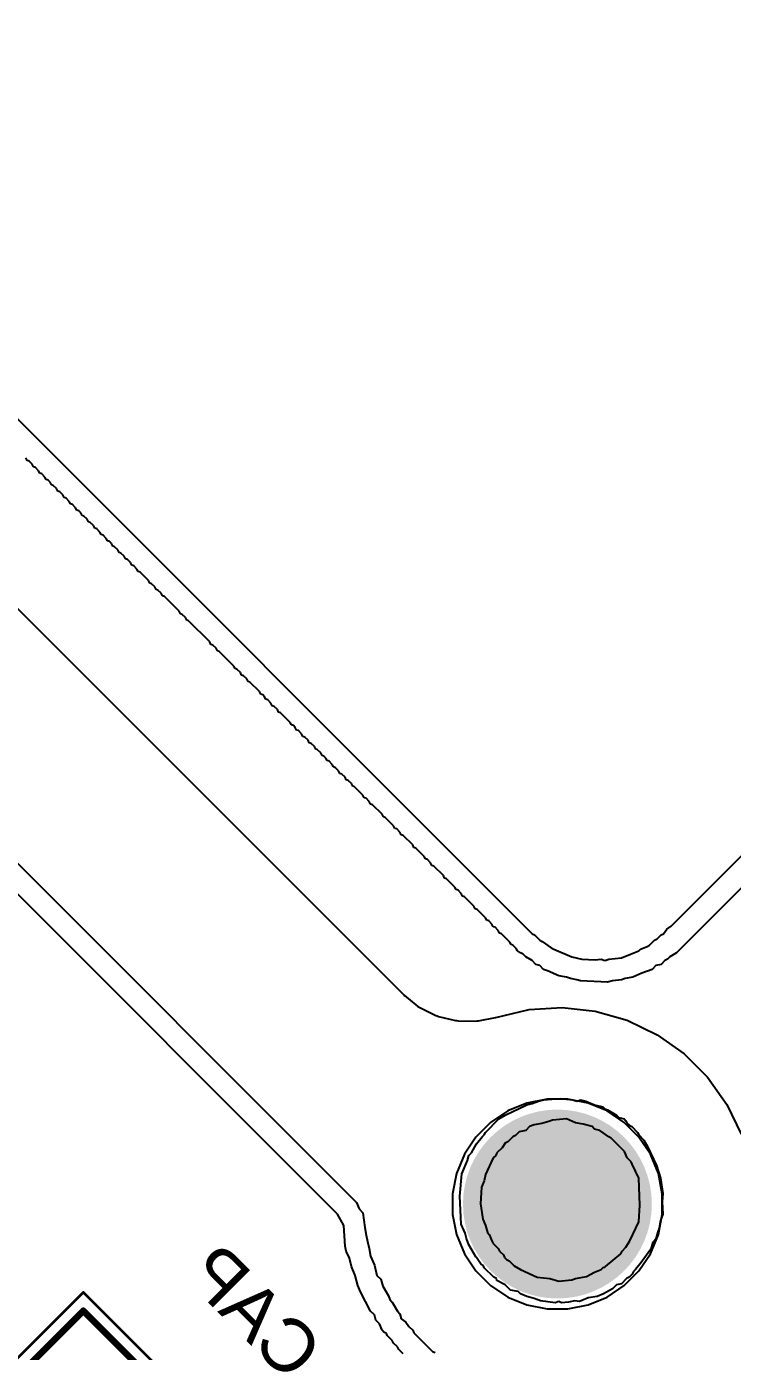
# Model space of a CAD drawing. Header units: millimetres. Extents: x 95 to 305, y 96 to 295.
# Drawn here: x 146.75 to 160.2, y 219.11 to 244.36 of the extents above; entities that cross this region are included whole.
import ezdxf

# ---------------------------------------------------------------- set-up
doc = ezdxf.new("R2010")
doc.units = ezdxf.units.MM
for name, color, linetype in [('BottomLayer', 5, 'Continuous'), ('BottomOverlay', 54, 'Continuous'), ('BottomSolder', 6, 'Continuous'), ('Mechanical13', 56, 'Continuous'), ('Mechanical15', 56, 'Continuous'), ('MultiLayer', 9, 'Continuous'), ('PadHoleLayer', 156, 'Continuous'), ('TopLayer', 1, 'Continuous'), ('TopSolder', 216, 'Continuous')]:
    doc.layers.add(name, color=color, linetype=linetype)
doc.styles.add('Arial', font='arial.ttf', dxfattribs={"height": 0.2})

# ---------------------------------------------------------------- blocks, each defined once
blk = doc.blocks.new('JST_XH_2_B_14')
at = {"layer": 'BottomLayer'}
blk.add_hatch(color=5, dxfattribs=at).paths.add_polyline_path([(-2.038, 1.313), (-0.463, 1.313), (-0.463, -0.263), (-2.038, -0.263)])
h = blk.add_hatch(color=5, dxfattribs=at)
edge = h.paths.add_edge_path()
edge.add_arc((1.25, 0.525), 0.787, 0, 360)
at = {"layer": 'BottomSolder'}
blk.add_hatch(color=6, dxfattribs=at).paths.add_polyline_path([(-2.088, 1.363), (-0.413, 1.363), (-0.413, -0.313), (-2.088, -0.313)])
h = blk.add_hatch(color=6, dxfattribs=at)
edge = h.paths.add_edge_path()
edge.add_arc((1.25, 0.525), 0.837, 0, 360)
at = {"layer": 'MultiLayer'}
h = blk.add_hatch(color=9, dxfattribs=at)
edge = h.paths.add_edge_path()
edge.add_arc((1.25, 0.525), 0.787, 0, 360)
at = {"layer": 'PadHoleLayer'}
h = blk.add_hatch(color=156, dxfattribs=at)
edge = h.paths.add_edge_path()
edge.add_arc((-1.25, 0.525), 0.525, 0, 360)
h = blk.add_hatch(color=156, dxfattribs=at)
edge = h.paths.add_edge_path()
edge.add_arc((1.25, 0.525), 0.525, 0, 360)
at = {"layer": 'TopLayer'}
blk.add_hatch(color=1, dxfattribs=at).paths.add_polyline_path([(-2.038, 1.313), (-0.463, 1.313), (-0.463, -0.263), (-2.038, -0.263)])
h = blk.add_hatch(color=1, dxfattribs=at)
edge = h.paths.add_edge_path()
edge.add_arc((1.25, 0.525), 0.787, 0, 360)
at = {"layer": 'TopSolder'}
blk.add_hatch(color=216, dxfattribs=at).paths.add_polyline_path([(-2.088, 1.363), (-0.413, 1.363), (-0.413, -0.313), (-2.088, -0.313)])
h = blk.add_hatch(color=216, dxfattribs=at)
edge = h.paths.add_edge_path()
edge.add_arc((1.25, 0.525), 0.837, 0, 360)
at = {"layer": 'BottomOverlay', "const_width": 0.127}
for points in [[(3.7, 2.875), (-3.7, 2.875)], [(-3.7, -2.875), (-3.7, 2.875)], [(3.7, -2.875), (3.7, 2.875)], [(3.7, -2.875), (-3.7, -2.875)]]:
    blk.add_lwpolyline(points, dxfattribs=at)
at = {"layer": 'BottomOverlay'}
for points, const_width in [([(-3.732, 2.875, 1), (-3.668, 2.875, 1)], 0.0635), ([(-3.732, 2.875, 1), (-3.668, 2.875, 1)], 0.0635), ([(3.668, 2.875, 1), (3.732, 2.875, 1)], 0.0635), ([(3.668, 2.875, 1), (3.732, 2.875, 1)], 0.0635), ([(-4.35, 0.525, 1), (-4.55, 0.525, 1)], 0.2), ([(-4.6, 0.525, 1), (-4.5, 0.525, 1)], 0.1), ([(-4.4, 0.525, 1), (-4.3, 0.525, 1)], 0.1), ([(-3.732, -2.875, 1), (-3.668, -2.875, 1)], 0.0635), ([(-3.732, -2.875, 1), (-3.668, -2.875, 1)], 0.0635), ([(3.668, -2.875, 1), (3.732, -2.875, 1)], 0.0635), ([(3.668, -2.875, 1), (3.732, -2.875, 1)], 0.0635)]:
    blk.add_lwpolyline(points, format="xyb", close=True, dxfattribs=dict(at, const_width=const_width))
at = {"layer": 'Mechanical13', "const_width": 0.127}
for points in [[(3.7, 2.875), (-3.7, 2.875)], [(-3.7, -2.875), (-3.7, 2.875)], [(3.7, -2.875), (3.7, 2.875)], [(3.7, -2.875), (-3.7, -2.875)]]:
    blk.add_lwpolyline(points, dxfattribs=at)
at = {"layer": 'Mechanical13'}
for points, const_width in [([(-3.732, 2.875, 1), (-3.668, 2.875, 1)], 0.0635), ([(-3.732, 2.875, 1), (-3.668, 2.875, 1)], 0.0635), ([(3.668, 2.875, 1), (3.732, 2.875, 1)], 0.0635), ([(3.668, 2.875, 1), (3.732, 2.875, 1)], 0.0635), ([(-4.35, 0.525, 1), (-4.55, 0.525, 1)], 0.2), ([(-4.6, 0.525, 1), (-4.5, 0.525, 1)], 0.1), ([(-4.4, 0.525, 1), (-4.3, 0.525, 1)], 0.1), ([(-3.732, -2.875, 1), (-3.668, -2.875, 1)], 0.0635), ([(-3.732, -2.875, 1), (-3.668, -2.875, 1)], 0.0635), ([(3.668, -2.875, 1), (3.732, -2.875, 1)], 0.0635), ([(3.668, -2.875, 1), (3.732, -2.875, 1)], 0.0635)]:
    blk.add_lwpolyline(points, format="xyb", close=True, dxfattribs=dict(at, const_width=const_width))
at = {"layer": 'Mechanical15', "const_width": 0.05}
for points in [[(-3.95, -3.125), (-3.95, 3.125)], [(3.95, 3.125), (-3.95, 3.125)], [(3.95, -3.125), (3.95, 3.125)], [(3.95, -3.125), (-3.95, -3.125)]]:
    blk.add_lwpolyline(points, dxfattribs=at)
at = {"layer": 'Mechanical15', "const_width": 0.025}
for points in [[(-3.962, 3.125, 1), (-3.938, 3.125, 1)], [(-3.962, 3.125, 1), (-3.938, 3.125, 1)], [(3.938, 3.125, 1), (3.962, 3.125, 1)], [(3.938, 3.125, 1), (3.962, 3.125, 1)], [(-3.962, -3.125, 1), (-3.938, -3.125, 1)], [(-3.962, -3.125, 1), (-3.938, -3.125, 1)], [(3.938, -3.125, 1), (3.962, -3.125, 1)], [(3.938, -3.125, 1), (3.962, -3.125, 1)]]:
    blk.add_lwpolyline(points, format="xyb", close=True, dxfattribs=at)

msp = doc.modelspace()

# ---------------------------------------------------------------- hatches: boundary and pattern name
at = {"layer": 'BottomLayer'}
h = msp.add_hatch(color=5, dxfattribs=at)
edge = h.paths.add_edge_path()
edge.add_arc((156.866, 221.92), 1.75, 0, 360)
at = {"layer": 'BottomSolder'}
h = msp.add_hatch(color=6, dxfattribs=at)
edge = h.paths.add_edge_path()
edge.add_arc((156.866, 221.92), 1.8, 0, 360)
at = {"layer": 'MultiLayer'}
h = msp.add_hatch(color=9, dxfattribs=at)
edge = h.paths.add_edge_path()
edge.add_arc((156.866, 221.92), 1.75, 0, 360)
at = {"layer": 'PadHoleLayer'}
h = msp.add_hatch(color=156, dxfattribs=at)
edge = h.paths.add_edge_path()
edge.add_arc((156.866, 221.92), 1.75, 0, 360)
at = {"layer": 'TopLayer'}
h = msp.add_hatch(color=1, dxfattribs=at)
edge = h.paths.add_edge_path()
edge.add_arc((156.866, 221.92), 1.75, 0, 360)
at = {"layer": 'TopSolder'}
h = msp.add_hatch(color=216, dxfattribs=at)
edge = h.paths.add_edge_path()
edge.add_arc((156.866, 221.92), 1.8, 0, 360)

# ---------------------------------------------------------------- linework, layer by layer
at = {"layer": 'BottomLayer'}
for p, q in [((135.482, 244.359), (153.929, 225.911)), ((153.929, 225.911), (153.941, 225.903)), ((153.941, 225.903), (153.95, 225.893)), ((153.95, 225.893), (154.207, 225.687)), ((154.207, 225.687), (154.232, 225.674)), ((154.232, 225.674), (154.254, 225.657)), ((154.254, 225.657), (154.55, 225.512)), ((154.55, 225.512), (154.577, 225.505)), ((154.577, 225.505), (154.602, 225.493)), ((154.602, 225.493), (154.922, 225.416)), ((155.362, 225.409), (155.684, 225.476)), ((155.684, 225.476), (155.687, 225.477)), ((155.687, 225.477), (155.691, 225.477)), ((155.691, 225.477), (156.327, 225.625)), ((156.327, 225.625), (156.959, 225.663)), ((156.959, 225.663), (157.587, 225.594)), ((157.587, 225.594), (158.195, 225.421)), ((154.922, 225.416), (154.95, 225.415)), ((154.95, 225.415), (154.977, 225.409)), ((154.977, 225.409), (155.306, 225.404)), ((155.306, 225.404), (155.334, 225.409)), ((155.334, 225.409), (155.362, 225.409)), ((158.195, 225.421), (158.765, 225.147)), ((158.765, 225.147), (159.281, 224.782)), ((159.281, 224.782), (159.728, 224.335)), ((159.728, 224.335), (160.094, 223.819)), ((156.283, 223.843), (155.919, 223.693)), ((156.669, 223.92), (156.283, 223.843)), ((157.063, 223.92), (156.669, 223.92)), ((157.45, 223.843), (157.063, 223.92)), ((157.814, 223.693), (157.45, 223.843)), ((160.094, 223.819), (160.367, 223.249)), ((155.592, 223.474), (155.313, 223.195)), ((155.919, 223.693), (155.592, 223.474)), ((158.141, 223.474), (157.814, 223.693)), ((158.42, 223.195), (158.141, 223.474)), ((155.313, 223.195), (155.094, 222.868)), ((158.639, 222.868), (158.42, 223.195)), ((155.094, 222.868), (154.943, 222.504)), ((158.79, 222.504), (158.639, 222.868)), ((154.943, 222.504), (154.866, 222.117)), ((158.866, 222.117), (158.79, 222.504)), ((154.866, 222.117), (154.866, 221.723)), ((158.866, 221.723), (158.866, 222.117)), ((154.866, 221.723), (154.943, 221.337)), ((158.79, 221.337), (158.866, 221.723)), ((154.943, 221.337), (155.094, 220.973)), ((158.639, 220.973), (158.79, 221.337)), ((155.094, 220.973), (155.313, 220.645)), ((158.42, 220.645), (158.639, 220.973)), ((155.313, 220.645), (155.592, 220.367)), ((158.141, 220.367), (158.42, 220.645)), ((155.592, 220.367), (155.919, 220.148)), ((157.814, 220.148), (158.141, 220.367)), ((155.919, 220.148), (156.283, 219.997)), ((156.283, 219.997), (156.669, 219.92)), ((156.669, 219.92), (157.063, 219.92)), ((157.063, 219.92), (157.45, 219.997)), ((157.45, 219.997), (157.814, 220.148))]:
    msp.add_line(p, q, dxfattribs=at)
at = {"layer": 'BottomOverlay'}
for p, q in [((132.434, 242.551), (153.037, 221.948)), ((152.672, 221.729), (132.287, 242.113)), ((143.897, 239.557), (156.384, 227.071)), ((171.644, 239.217), (159.134, 226.706)), ((159.037, 227.217), (170.318, 238.499)), ((146.757, 236.089), (146.733, 236.138)), ((146.794, 236.077), (146.757, 236.089)), ((146.855, 236.016), (146.794, 236.077)), ((146.879, 235.967), (146.855, 236.016)), ((146.916, 235.955), (146.879, 235.967)), ((146.976, 235.894), (146.916, 235.955)), ((147.001, 235.846), (146.976, 235.894)), ((147.037, 235.833), (147.001, 235.846)), ((147.098, 235.773), (147.037, 235.833)), ((147.122, 235.724), (147.098, 235.773)), ((147.159, 235.712), (147.122, 235.724)), ((147.195, 235.675), (147.159, 235.712)), ((147.22, 235.627), (147.195, 235.675)), ((147.256, 235.614), (147.22, 235.627)), ((147.317, 235.554), (147.256, 235.614)), ((147.341, 235.505), (147.317, 235.554)), ((147.378, 235.493), (147.341, 235.505)), ((147.439, 235.432), (147.378, 235.493)), ((147.463, 235.383), (147.439, 235.432)), ((147.5, 235.371), (147.463, 235.383)), ((147.561, 235.31), (147.5, 235.371)), ((147.585, 235.261), (147.561, 235.31)), ((147.621, 235.249), (147.585, 235.261)), ((147.682, 235.188), (147.621, 235.249)), ((147.707, 235.14), (147.682, 235.188)), ((147.743, 235.128), (147.707, 235.14)), ((147.78, 235.091), (147.743, 235.128)), ((147.804, 235.042), (147.78, 235.091)), ((147.84, 235.03), (147.804, 235.042)), ((147.901, 234.969), (147.84, 235.03)), ((147.926, 234.921), (147.901, 234.969)), ((147.962, 234.909), (147.926, 234.921)), ((148.023, 234.848), (147.962, 234.909)), ((148.047, 234.799), (148.023, 234.848)), ((148.084, 234.787), (148.047, 234.799)), ((148.145, 234.726), (148.084, 234.787)), ((148.169, 234.677), (148.145, 234.726)), ((148.206, 234.665), (148.169, 234.677)), ((148.266, 234.604), (148.206, 234.665)), ((148.291, 234.556), (148.266, 234.604)), ((148.327, 234.543), (148.291, 234.556)), ((148.364, 234.507), (148.327, 234.543)), ((148.388, 234.458), (148.364, 234.507)), ((148.425, 234.446), (148.388, 234.458)), ((148.485, 234.385), (148.425, 234.446)), ((148.51, 234.337), (148.485, 234.385)), ((148.546, 234.324), (148.51, 234.337)), ((148.607, 234.264), (148.546, 234.324)), ((148.631, 234.215), (148.607, 234.264)), ((148.668, 234.203), (148.631, 234.215)), ((148.729, 234.142), (148.668, 234.203)), ((148.753, 234.093), (148.729, 234.142)), ((148.79, 234.081), (148.753, 234.093)), ((148.851, 234.02), (148.79, 234.081)), ((148.875, 233.971), (148.851, 234.02)), ((148.911, 233.959), (148.875, 233.971)), ((149.07, 233.801), (148.911, 233.959)), ((149.094, 233.752), (149.07, 233.801)), ((149.13, 233.74), (149.094, 233.752)), ((149.191, 233.679), (149.13, 233.74)), ((149.216, 233.631), (149.191, 233.679)), ((149.252, 233.619), (149.216, 233.631)), ((149.313, 233.558), (149.252, 233.619)), ((149.337, 233.509), (149.313, 233.558)), ((149.374, 233.497), (149.337, 233.509)), ((149.654, 233.217), (149.374, 233.497)), ((149.678, 233.168), (149.654, 233.217)), ((149.715, 233.156), (149.678, 233.168)), ((149.775, 233.095), (149.715, 233.156)), ((149.8, 233.047), (149.775, 233.095)), ((149.836, 233.034), (149.8, 233.047)), ((150.238, 232.633), (149.836, 233.034)), ((150.262, 232.584), (150.238, 232.633)), ((150.299, 232.572), (150.262, 232.584)), ((150.36, 232.511), (150.299, 232.572)), ((150.384, 232.462), (150.36, 232.511)), ((150.42, 232.45), (150.384, 232.462)), ((150.7, 232.17), (150.42, 232.45)), ((150.725, 232.122), (150.7, 232.17)), ((150.761, 232.109), (150.725, 232.122)), ((150.822, 232.049), (150.761, 232.109)), ((150.846, 232), (150.822, 232.049)), ((150.883, 231.988), (150.846, 232)), ((150.944, 231.927), (150.883, 231.988)), ((150.968, 231.878), (150.944, 231.927)), ((151.005, 231.866), (150.968, 231.878)), ((151.187, 231.684), (151.005, 231.866)), ((151.211, 231.635), (151.187, 231.684)), ((151.248, 231.623), (151.211, 231.635)), ((151.284, 231.586), (151.248, 231.623)), ((151.309, 231.538), (151.284, 231.586)), ((151.345, 231.525), (151.309, 231.538)), ((151.406, 231.464), (151.345, 231.525)), ((151.43, 231.416), (151.406, 231.464)), ((151.467, 231.404), (151.43, 231.416)), ((151.528, 231.343), (151.467, 231.404)), ((151.552, 231.294), (151.528, 231.343)), ((151.589, 231.282), (151.552, 231.294)), ((151.771, 231.099), (151.589, 231.282)), ((151.796, 231.051), (151.771, 231.099)), ((151.832, 231.039), (151.796, 231.051)), ((151.869, 231.002), (151.832, 231.039)), ((151.893, 230.953), (151.869, 231.002)), ((151.929, 230.941), (151.893, 230.953)), ((151.99, 230.88), (151.929, 230.941)), ((152.015, 230.832), (151.99, 230.88)), ((152.051, 230.819), (152.015, 230.832)), ((152.112, 230.759), (152.051, 230.819)), ((152.136, 230.71), (152.112, 230.759)), ((152.173, 230.698), (152.136, 230.71)), ((152.234, 230.637), (152.173, 230.698)), ((152.258, 230.588), (152.234, 230.637)), ((152.295, 230.576), (152.258, 230.588)), ((152.355, 230.515), (152.295, 230.576)), ((152.38, 230.467), (152.355, 230.515)), ((152.416, 230.454), (152.38, 230.467)), ((152.453, 230.418), (152.416, 230.454)), ((152.477, 230.369), (152.453, 230.418)), ((152.514, 230.357), (152.477, 230.369)), ((152.574, 230.296), (152.514, 230.357)), ((152.599, 230.248), (152.574, 230.296)), ((152.635, 230.235), (152.599, 230.248)), ((152.696, 230.174), (152.635, 230.235)), ((152.72, 230.126), (152.696, 230.174)), ((152.757, 230.114), (152.72, 230.126)), ((152.818, 230.053), (152.757, 230.114)), ((152.842, 230.004), (152.818, 230.053)), ((152.879, 229.992), (152.842, 230.004)), ((152.94, 229.931), (152.879, 229.992)), ((152.964, 229.882), (152.94, 229.931)), ((153, 229.87), (152.964, 229.882)), ((153.159, 229.712), (153, 229.87)), ((153.183, 229.663), (153.159, 229.712)), ((153.219, 229.651), (153.183, 229.663)), ((153.28, 229.59), (153.219, 229.651)), ((153.305, 229.542), (153.28, 229.59)), ((153.341, 229.529), (153.305, 229.542)), ((153.524, 229.347), (153.341, 229.529)), ((153.548, 229.298), (153.524, 229.347)), ((153.585, 229.286), (153.548, 229.298)), ((153.743, 229.128), (153.585, 229.286)), ((153.767, 229.079), (153.743, 229.128)), ((153.804, 229.067), (153.767, 229.079)), ((153.864, 229.006), (153.804, 229.067)), ((153.889, 228.958), (153.864, 229.006)), ((153.925, 228.945), (153.889, 228.958)), ((154.108, 228.763), (153.925, 228.945)), ((154.132, 228.714), (154.108, 228.763)), ((154.169, 228.702), (154.132, 228.714)), ((154.327, 228.544), (154.169, 228.702)), ((154.351, 228.495), (154.327, 228.544)), ((154.388, 228.483), (154.351, 228.495)), ((154.449, 228.422), (154.388, 228.483)), ((154.473, 228.373), (154.449, 228.422)), ((154.509, 228.361), (154.473, 228.373)), ((154.692, 228.179), (154.509, 228.361)), ((154.716, 228.13), (154.692, 228.179)), ((154.753, 228.118), (154.716, 228.13)), ((154.911, 227.96), (154.753, 228.118)), ((154.935, 227.911), (154.911, 227.96)), ((154.972, 227.899), (154.935, 227.911)), ((155.033, 227.838), (154.972, 227.899)), ((155.057, 227.789), (155.033, 227.838)), ((155.094, 227.777), (155.057, 227.789)), ((155.276, 227.595), (155.094, 227.777)), ((155.3, 227.546), (155.276, 227.595)), ((155.337, 227.534), (155.3, 227.546)), ((155.495, 227.375), (155.337, 227.534)), ((155.52, 227.327), (155.495, 227.375)), ((155.556, 227.315), (155.52, 227.327)), ((155.617, 227.254), (155.556, 227.315)), ((155.641, 227.205), (155.617, 227.254)), ((155.678, 227.193), (155.641, 227.205)), ((155.739, 227.132), (155.678, 227.193)), ((155.763, 227.083), (155.739, 227.132)), ((155.799, 227.071), (155.763, 227.083)), ((155.958, 226.913), (155.799, 227.071)), ((156.384, 227.071), (156.432, 227.047)), ((156.432, 227.047), (156.53, 226.95)), ((158.769, 226.974), (158.842, 227.047)), ((158.842, 227.047), (158.891, 227.071)), ((158.891, 227.071), (158.951, 227.156)), ((158.951, 227.156), (159.037, 227.217)), ((155.982, 226.864), (155.958, 226.913)), ((156.018, 226.852), (155.982, 226.864)), ((156.079, 226.791), (156.018, 226.852)), ((156.104, 226.743), (156.079, 226.791)), ((156.165, 226.706), (156.104, 226.743)), ((156.53, 226.95), (156.578, 226.925)), ((156.578, 226.925), (156.749, 226.803)), ((156.749, 226.803), (156.797, 226.779)), ((156.797, 226.779), (157.138, 226.633)), ((158.258, 226.682), (158.416, 226.743)), ((158.416, 226.743), (158.452, 226.779)), ((158.452, 226.779), (158.574, 226.828)), ((158.574, 226.828), (158.623, 226.852)), ((158.623, 226.852), (158.72, 226.95)), ((158.72, 226.95), (158.769, 226.974)), ((156.213, 226.682), (156.165, 226.706)), ((156.262, 226.633), (156.213, 226.682)), ((156.384, 226.56), (156.262, 226.633)), ((156.457, 226.487), (156.384, 226.56)), ((156.53, 226.463), (156.457, 226.487)), ((157.138, 226.633), (157.333, 226.584)), ((157.333, 226.584), (157.588, 226.572)), ((157.588, 226.572), (157.698, 226.584)), ((157.698, 226.584), (157.771, 226.56)), ((157.771, 226.56), (157.844, 226.584)), ((157.844, 226.584), (158.087, 226.609)), ((158.087, 226.609), (158.258, 226.682)), ((158.842, 226.487), (158.745, 226.463)), ((158.915, 226.56), (158.842, 226.487)), ((158.964, 226.584), (158.915, 226.56)), ((159.012, 226.633), (158.964, 226.584)), ((159.134, 226.706), (159.012, 226.633)), ((156.603, 226.39), (156.53, 226.463)), ((156.676, 226.365), (156.603, 226.39)), ((156.895, 226.268), (156.676, 226.365)), ((157.041, 226.244), (156.895, 226.268)), ((157.114, 226.219), (157.041, 226.244)), ((158.306, 226.244), (158.16, 226.219)), ((158.477, 226.317), (158.306, 226.244)), ((158.672, 226.39), (158.477, 226.317)), ((158.745, 226.463), (158.672, 226.39)), ((157.235, 226.195), (157.114, 226.219)), ((157.308, 226.171), (157.235, 226.195)), ((157.82, 226.146), (157.308, 226.171)), ((157.917, 226.171), (157.82, 226.146)), ((158.087, 226.195), (157.917, 226.171)), ((158.16, 226.219), (158.087, 226.195)), ((155.872, 223.615), (156.286, 223.81)), ((156.286, 223.81), (156.384, 223.834)), ((156.384, 223.834), (156.505, 223.883)), ((156.505, 223.883), (156.603, 223.907)), ((156.603, 223.907), (156.919, 223.931)), ((156.919, 223.931), (157.162, 223.907)), ((157.162, 223.907), (157.235, 223.883)), ((157.235, 223.883), (157.308, 223.907)), ((157.308, 223.907), (157.406, 223.883)), ((157.406, 223.883), (157.576, 223.81)), ((157.576, 223.81), (157.734, 223.773)), ((157.734, 223.773), (157.771, 223.737)), ((157.771, 223.737), (157.82, 223.712)), ((157.82, 223.712), (157.99, 223.615)), ((155.495, 223.286), (155.751, 223.542)), ((155.751, 223.542), (155.872, 223.615)), ((156.566, 223.457), (156.42, 223.432)), ((156.7, 223.493), (156.566, 223.457)), ((156.773, 223.518), (156.7, 223.493)), ((157.041, 223.542), (156.773, 223.518)), ((157.211, 223.469), (157.041, 223.542)), ((157.357, 223.445), (157.211, 223.469)), ((157.99, 223.615), (158.039, 223.566)), ((158.039, 223.566), (158.136, 223.542)), ((158.136, 223.542), (158.173, 223.505)), ((158.173, 223.505), (158.197, 223.457)), ((158.197, 223.457), (158.233, 223.42)), ((155.325, 223.067), (155.434, 223.201)), ((155.434, 223.201), (155.471, 223.238)), ((155.471, 223.238), (155.495, 223.286)), ((156.018, 223.201), (155.921, 223.104)), ((156.067, 223.226), (156.018, 223.201)), ((156.14, 223.299), (156.067, 223.226)), ((156.262, 223.323), (156.14, 223.299)), ((156.335, 223.396), (156.262, 223.323)), ((156.42, 223.432), (156.335, 223.396)), ((157.528, 223.396), (157.357, 223.445)), ((157.576, 223.347), (157.528, 223.396)), ((157.674, 223.323), (157.576, 223.347)), ((157.844, 223.201), (157.674, 223.323)), ((157.893, 223.177), (157.844, 223.201)), ((158.233, 223.42), (158.282, 223.396)), ((158.282, 223.396), (158.392, 223.286)), ((158.392, 223.286), (158.416, 223.238)), ((158.416, 223.238), (158.513, 223.14)), ((155.227, 222.897), (155.325, 223.067)), ((155.812, 222.994), (155.714, 222.897)), ((155.872, 223.08), (155.812, 222.994)), ((155.921, 223.104), (155.872, 223.08)), ((158.148, 222.921), (157.893, 223.177)), ((158.513, 223.14), (158.586, 223.019)), ((158.586, 223.019), (158.757, 222.654)), ((155.045, 222.495), (155.154, 222.751)), ((155.154, 222.751), (155.179, 222.848)), ((155.179, 222.848), (155.227, 222.897)), ((155.641, 222.8), (155.495, 222.483)), ((155.69, 222.848), (155.641, 222.8)), ((155.714, 222.897), (155.69, 222.848)), ((158.197, 222.8), (158.148, 222.921)), ((158.27, 222.727), (158.197, 222.8)), ((158.294, 222.678), (158.27, 222.727)), ((155.008, 222.069), (155.045, 222.495)), ((155.495, 222.483), (155.471, 222.362)), ((158.416, 222.41), (158.294, 222.678)), ((158.757, 222.654), (158.83, 222.41)), ((155.422, 222.24), (155.398, 221.923)), ((155.471, 222.362), (155.422, 222.24)), ((158.44, 221.899), (158.416, 222.41)), ((158.83, 222.41), (158.878, 222.118)), ((153.037, 221.948), (153.086, 221.826)), ((155.033, 221.534), (155.008, 222.069)), ((158.878, 222.118), (158.866, 221.96)), ((158.866, 221.96), (158.878, 221.729)), ((152.794, 221.51), (152.672, 221.729)), ((153.086, 221.826), (153.159, 221.753)), ((153.159, 221.753), (153.195, 221.473)), ((155.398, 221.923), (155.447, 221.631)), ((158.416, 221.583), (158.44, 221.899)), ((158.878, 221.729), (158.83, 221.607)), ((152.818, 221.12), (152.794, 221.51)), ((153.195, 221.473), (153.219, 221.327)), ((155.106, 221.364), (155.033, 221.534)), ((155.447, 221.631), (155.495, 221.51)), ((155.495, 221.51), (155.532, 221.376)), ((158.246, 221.218), (158.416, 221.583)), ((158.805, 221.461), (158.781, 221.388)), ((158.83, 221.607), (158.805, 221.461)), ((153.219, 221.327), (153.244, 221.205)), ((153.244, 221.205), (153.28, 221.072)), ((155.13, 221.266), (155.106, 221.364)), ((155.179, 221.145), (155.13, 221.266)), ((155.532, 221.376), (155.568, 221.339)), ((155.568, 221.339), (155.617, 221.218)), ((155.617, 221.218), (155.641, 221.169)), ((158.173, 221.096), (158.246, 221.218)), ((158.684, 221.193), (158.647, 221.059)), ((158.745, 221.254), (158.684, 221.193)), ((158.781, 221.388), (158.745, 221.254)), ((152.842, 221.023), (152.818, 221.12)), ((152.903, 220.889), (152.842, 221.023)), ((153.28, 221.072), (153.305, 220.925)), ((155.313, 220.913), (155.179, 221.145)), ((155.641, 221.169), (155.739, 221.072)), ((155.739, 221.072), (155.763, 221.023)), ((155.763, 221.023), (155.836, 220.95)), ((155.836, 220.95), (155.86, 220.901)), ((157.783, 220.731), (158.075, 220.974)), ((158.075, 220.974), (158.1, 221.023)), ((158.1, 221.023), (158.173, 221.096)), ((158.647, 221.059), (158.465, 220.804)), ((152.94, 220.731), (152.903, 220.889)), ((153.013, 220.56), (152.94, 220.731)), ((153.305, 220.925), (153.378, 220.755)), ((153.378, 220.755), (153.426, 220.56)), ((155.325, 220.901), (155.313, 220.913)), ((155.41, 220.767), (155.325, 220.901)), ((155.459, 220.743), (155.41, 220.767)), ((155.471, 220.706), (155.459, 220.743)), ((155.653, 220.524), (155.471, 220.706)), ((155.86, 220.901), (155.897, 220.865)), ((155.897, 220.865), (155.945, 220.84)), ((155.945, 220.84), (156.043, 220.743)), ((156.043, 220.743), (156.165, 220.67)), ((157.698, 220.67), (157.747, 220.719)), ((157.747, 220.719), (157.771, 220.719)), ((157.771, 220.719), (157.783, 220.731)), ((158.465, 220.804), (158.355, 220.67)), ((153.061, 220.366), (153.013, 220.56)), ((153.426, 220.56), (153.499, 220.487)), ((153.499, 220.487), (153.536, 220.353)), ((155.702, 220.5), (155.653, 220.524)), ((155.714, 220.463), (155.702, 220.5)), ((155.872, 220.378), (155.714, 220.463)), ((156.165, 220.67), (156.481, 220.524)), ((156.481, 220.524), (156.724, 220.5)), ((156.724, 220.5), (156.895, 220.451)), ((156.895, 220.451), (157.138, 220.475)), ((157.138, 220.475), (157.211, 220.5)), ((157.211, 220.5), (157.418, 220.536)), ((157.418, 220.536), (157.576, 220.621)), ((157.576, 220.621), (157.698, 220.67)), ((158.185, 220.5), (158.087, 220.402)), ((158.233, 220.524), (158.185, 220.5)), ((158.294, 220.585), (158.233, 220.524)), ((158.319, 220.633), (158.294, 220.585)), ((158.355, 220.67), (158.319, 220.633)), ((153.11, 220.244), (153.061, 220.366)), ((153.305, 219.879), (153.11, 220.244)), ((153.536, 220.353), (153.645, 220.171)), ((153.645, 220.171), (153.67, 220.098)), ((155.97, 220.28), (155.872, 220.378)), ((156.116, 220.256), (155.97, 220.28)), ((156.165, 220.207), (156.116, 220.256)), ((156.286, 220.159), (156.165, 220.207)), ((157.747, 220.207), (157.625, 220.159)), ((157.917, 220.305), (157.747, 220.207)), ((157.99, 220.378), (157.917, 220.305)), ((158.087, 220.402), (157.99, 220.378)), ((153.67, 220.098), (153.718, 220.049)), ((153.718, 220.049), (153.816, 219.879)), ((156.42, 220.122), (156.286, 220.159)), ((156.542, 220.074), (156.42, 220.122)), ((156.822, 220.037), (156.542, 220.074)), ((156.895, 220.061), (156.822, 220.037)), ((156.943, 220.037), (156.895, 220.061)), ((157.077, 220.049), (156.943, 220.037)), ((157.199, 220.074), (157.077, 220.049)), ((157.284, 220.061), (157.199, 220.074)), ((157.455, 220.134), (157.284, 220.061)), ((157.625, 220.159), (157.455, 220.134)), ((153.378, 219.806), (153.305, 219.879)), ((153.402, 219.708), (153.378, 219.806)), ((153.475, 219.635), (153.402, 219.708)), ((153.816, 219.879), (153.864, 219.83)), ((153.864, 219.83), (153.889, 219.733)), ((153.889, 219.733), (153.974, 219.672)), ((153.974, 219.672), (154.035, 219.587)), ((153.524, 219.514), (153.475, 219.635)), ((153.56, 219.477), (153.524, 219.514)), ((153.609, 219.453), (153.56, 219.477)), ((153.621, 219.416), (153.609, 219.453)), ((153.718, 219.319), (153.621, 219.416)), ((154.035, 219.587), (154.108, 219.514)), ((154.108, 219.514), (154.132, 219.465)), ((154.132, 219.465), (154.485, 219.112)), ((153.743, 219.27), (153.718, 219.319)), ((153.816, 219.197), (153.743, 219.27)), ((153.84, 219.149), (153.816, 219.197)), ((153.925, 219.064), (153.84, 219.149)), ((154.485, 219.112), (154.534, 219.088))]:
    msp.add_line(p, q, dxfattribs=at)
at = {"layer": 'TopLayer'}
for p, q in [((135.482, 244.359), (153.929, 225.911)), ((153.929, 225.911), (153.941, 225.903)), ((153.941, 225.903), (153.95, 225.893)), ((153.95, 225.893), (154.207, 225.687)), ((154.207, 225.687), (154.232, 225.674)), ((154.232, 225.674), (154.254, 225.657)), ((154.254, 225.657), (154.55, 225.512)), ((154.55, 225.512), (154.577, 225.505)), ((154.577, 225.505), (154.602, 225.493)), ((154.602, 225.493), (154.922, 225.416)), ((155.362, 225.409), (155.684, 225.476)), ((155.684, 225.476), (155.687, 225.477)), ((155.687, 225.477), (155.691, 225.477)), ((155.691, 225.477), (156.327, 225.625)), ((156.327, 225.625), (156.959, 225.663)), ((156.959, 225.663), (157.587, 225.594)), ((157.587, 225.594), (158.195, 225.421)), ((154.922, 225.416), (154.95, 225.415)), ((154.95, 225.415), (154.977, 225.409)), ((154.977, 225.409), (155.306, 225.404)), ((155.306, 225.404), (155.334, 225.409)), ((155.334, 225.409), (155.362, 225.409)), ((158.195, 225.421), (158.765, 225.147)), ((158.765, 225.147), (159.281, 224.782)), ((159.281, 224.782), (159.728, 224.335)), ((159.728, 224.335), (160.094, 223.819)), ((156.283, 223.843), (155.919, 223.693)), ((156.669, 223.92), (156.283, 223.843)), ((157.063, 223.92), (156.669, 223.92)), ((157.45, 223.843), (157.063, 223.92)), ((157.814, 223.693), (157.45, 223.843)), ((160.094, 223.819), (160.367, 223.249)), ((155.592, 223.474), (155.313, 223.195)), ((155.919, 223.693), (155.592, 223.474)), ((158.141, 223.474), (157.814, 223.693)), ((158.42, 223.195), (158.141, 223.474)), ((155.313, 223.195), (155.094, 222.868)), ((158.639, 222.868), (158.42, 223.195)), ((155.094, 222.868), (154.943, 222.504)), ((158.79, 222.504), (158.639, 222.868)), ((154.943, 222.504), (154.866, 222.117)), ((158.866, 222.117), (158.79, 222.504)), ((154.866, 222.117), (154.866, 221.723)), ((158.866, 221.723), (158.866, 222.117)), ((154.866, 221.723), (154.943, 221.337)), ((158.79, 221.337), (158.866, 221.723)), ((154.943, 221.337), (155.094, 220.973)), ((158.639, 220.973), (158.79, 221.337)), ((155.094, 220.973), (155.313, 220.645)), ((158.42, 220.645), (158.639, 220.973)), ((155.313, 220.645), (155.592, 220.367)), ((158.141, 220.367), (158.42, 220.645)), ((155.592, 220.367), (155.919, 220.148)), ((157.814, 220.148), (158.141, 220.367)), ((155.919, 220.148), (156.283, 219.997)), ((156.283, 219.997), (156.669, 219.92)), ((156.669, 219.92), (157.063, 219.92)), ((157.063, 219.92), (157.45, 219.997)), ((157.45, 219.997), (157.814, 220.148))]:
    msp.add_line(p, q, dxfattribs=at)

# ---------------------------------------------------------------- block references
at = {"rotation": 225}
msp.add_blockref('JST_XH_2_B_14', (147.245, 215.237), dxfattribs=at)

# ---------------------------------------------------------------- texts
at = {"layer": 'BottomOverlay', "style": 'Arial', "text_generation_flag": 2}
msp.add_text('CAP', height=1, rotation=315, dxfattribs=at).set_placement((151.75, 218.5))

doc.saveas('drawing.dxf')
